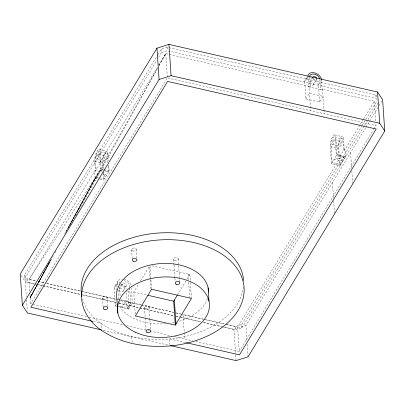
<?xml version="1.0" encoding="UTF-8"?>
<svg xmlns="http://www.w3.org/2000/svg" width="405" height="405" viewBox="0 0 405 405"><rect width="100%" height="100%" fill="white"/><g stroke="black" fill="none" stroke-linecap="round" stroke-linejoin="round"><path stroke-width="0.3" stroke-dasharray="2.02 1.52" d="M129.625 287.823L130.653 302.945L129.236 308.494L117.298 305.79M48.944 263.058L30.243 297.518L53.9 254.927M64.628 234.161L95.089 178.028L100.642 168.875L157.353 68.425M49.273 262.506L30.243 297.518L51.789 258.147M65.585 232.495L95.788 176.919L104.287 178.863L109.142 170.814L108.672 163.883M49.861 261.524L30.243 297.518L50.853 259.828M66.157 231.619L68.268 227.742M68.572 227.19L97.843 173.477L100.465 174.074M69.645 225.464L99.949 170.044L102.546 170.632M68.177 228.207L100.642 168.875L99.615 153.201A5.533 1.747 -77.1 0 0 97.246 152.467A5.533 1.747 -77.1 0 0 95.448 160.076L96.137 170.156L95.312 169.968L29.013 279.445L29.864 291.909M55.131 252.715L56.356 250.503M75.71 215.657L157.423 68.536M158.963 65.772L165.721 53.607L168.794 54.305M158.902 65.681L165.721 53.607L167.336 77.309M96.613 177.112L101.468 169.062L103.214 169.786M344.69 156.295L339.835 164.344M339.992 165.64L345.546 156.492L345.07 149.561L344.22 149.364L338.666 158.537L339.517 158.73L339.992 165.64L331.462 163.696L330.303 146.686A7.376 2.329 -77.1 0 1 332.702 136.536A7.376 2.329 -77.1 0 1 335.856 137.513L343.531 139.264L344.22 149.364M117.521 306.494L127.185 308.696L130.653 302.945L132.359 303.335L131.326 288.193M42.662 285.824L27.277 282.31L24.751 278.468L24.513 274.995L157.621 55.1M157.95 54.559L161.22 49.157L167.219 47.264L168.45 47.542M24.751 278.468L156.877 60.193M158.512 57.495L161.458 52.63L161.22 49.157M157.565 67.078L99.478 163.088L100.303 163.281M158.871 64.921L165.721 53.607M95.443 171.305L100.997 162.132L100.308 152.032A7.376 2.329 -77.1 0 0 97.149 151.055A7.376 2.329 -77.1 0 0 94.755 161.205L95.443 171.305L94.618 171.118L95.089 178.028L29.013 279.445L35.751 280.979M86.731 316.568L30.674 303.77L167.376 77.932L375.987 125.555L375.86 123.687M115.157 285.778L118.28 280.614M116.954 306.362L115.248 305.932L114.433 288.35L117.556 283.186A7.376 5.062 31.2 0 1 122.244 278.969M119.348 288.633L122.472 283.475M123.16 291.215A2.303 1.585 31.2 0 0 121.135 288.188A2.303 1.585 31.2 0 0 119.47 290.375A2.303 1.585 31.2 0 0 123.16 291.215L126.284 286.057A2.303 1.585 31.2 0 0 124.259 283.029A2.303 1.585 31.2 0 0 122.593 285.216A2.303 1.585 31.2 0 0 126.284 286.057M115.248 305.932L116.508 303.846M118.862 303.208L120.422 300.632L130.653 302.945M127.185 308.696L128.891 309.066L128.076 291.463L129.327 289.398M122.072 307.532L125.54 301.796L127.534 308.124M135.265 314.098L133.761 292.076L138.92 283.551M140.535 280.888L149.237 266.505L150.098 279.091M128.891 309.066L132.359 303.335M305.497 79.4L307.056 76.818M305.932 98.982L309.385 93.277L323.043 96.385L319.575 102.116L305.932 98.982L304.773 81.972L307.896 76.813L308.58 86.872L322.223 89.986L322.572 89.414L324.228 113.739M177.587 294.708L186.614 279.794M186.938 279.263L189.839 274.468L150.549 265.503M309.688 82.215L312.184 78.089M308.58 86.872L308.909 86.326L310.635 86.685L310.286 87.257L309.597 77.178M313.495 84.797A2.303 1.585 31.2 0 0 311.475 81.77A2.303 1.585 31.2 0 0 309.805 83.956A2.303 1.585 31.2 0 0 313.495 84.797L316.619 79.638M319.575 102.116L318.416 85.085L321.54 79.927L322.223 89.986M195.721 341.45L239.279 351.393L237.624 327.068L340.215 157.585L339.36 157.388L338.671 147.309A5.533 1.747 -77.1 0 1 340.468 139.7A5.533 1.747 -77.1 0 1 342.838 140.434L343.526 150.513L344.377 150.706L360.025 124.856M360.349 124.32L363.275 119.485M363.599 118.948L374.326 101.23L320.866 89.024L320.517 89.596L319.828 79.517M221.732 326.698L235.887 329.933L241.886 328.04L241.648 324.562L362.004 125.737M362.328 125.201L365.599 119.794M365.928 119.257L377.045 100.885M241.886 328.04L364.201 125.975M364.53 125.434L367.801 120.032M368.125 119.49L378.265 102.738M246.934 340.549L245.911 325.534L365.619 127.778M365.948 127.236L377.713 107.796M379.024 105.639L381.637 101.316M239.279 351.393L373.699 129.337M374.023 128.8L375.987 125.555M99.944 179.137L103.589 179.967L104.287 178.863L103.812 171.912M331.462 163.696L337.016 154.543L335.856 137.513M161.458 52.63L167.452 50.736L376.063 98.359L377.009 99.802M225.803 324.208L235.649 326.455L241.648 324.562M224.071 327.073L233.913 329.321L245.911 325.534M82.443 298.961A81.395 53.293 -3.9 0 0 98.202 321.418C119.667 337.365 147.435 341.38 173.492 338.605A81.395 53.293 -3.9 0 0 243.415 287.261M104.905 171.163L108.449 171.963L107.978 165.032M169.062 47.684L375.825 94.886L377.09 96.805M169.406 54.447L308.909 86.326L310.731 110.661M334.773 134.926L342.448 136.677M333.609 139.877A2.303 0.729 -77.1 0 1 333.421 143.426A2.303 0.729 -77.1 0 1 332.211 143.056A2.303 0.729 -77.1 0 1 333.609 139.877L341.283 141.629A2.303 0.729 -77.1 0 1 341.096 145.177A2.303 0.729 -77.1 0 1 339.886 144.808A2.303 0.729 -77.1 0 1 341.283 141.629M332.551 144.362L340.225 146.114M330.303 146.686L337.978 148.438L338.666 158.537M345.546 156.492L337.016 154.543L344.852 157.656M342.767 161.099L334.241 159.15L343.997 157.464L336.322 155.692L335.163 138.682A5.533 1.747 -77.1 0 0 332.799 137.948A5.533 1.747 -77.1 0 0 331.001 145.557L332.161 162.587L340.686 164.536M99.225 149.445L106.9 151.197M100.308 152.032L107.983 153.784L108.454 160.729M98.061 154.396A2.303 0.729 -77.1 0 1 97.873 157.945A2.303 0.729 -77.1 0 1 96.663 157.575A2.303 0.729 -77.1 0 1 98.061 154.396L105.735 156.148A2.303 0.729 -77.1 0 1 105.543 159.697A2.303 0.729 -77.1 0 1 104.338 159.327A2.303 0.729 -77.1 0 1 105.735 156.148M97.003 158.881L104.677 160.633M100.172 161.944L100.997 162.132M94.755 161.205L102.43 162.957L102.9 169.903M100.642 168.875L109.142 170.814M102.824 174.616L106.368 175.421L103.356 172.626M95.089 178.028L99.341 178.995M133.761 292.076L146.656 295.017M117.43 298.976L128.765 301.563M24.513 274.995L27.044 278.832L35.655 280.802M38.121 281.364L44.272 282.766M46.732 283.328L80.58 291.053M81.192 291.195L115.653 299.062M116.27 299.204L118.731 299.766M119.348 299.908L140.884 304.823M141.497 304.965L173.497 312.27M175.957 312.832L180.883 313.956M181.496 314.093L203.649 319.15M204.267 319.292L225.19 324.066M38.202 281.541L44.327 282.938M46.778 283.5L81.694 291.468M82.306 291.61L116.478 299.411M140.687 304.935L126.714 301.745L127.059 301.173L126.37 291.094M141.299 305.076L173.816 312.498M176.271 313.06L180.564 314.042M203.264 319.221L183.019 314.599L184.68 338.929M205.72 319.783L224.127 323.985M226.577 324.547L237.624 327.068M21.262 275.557L25.307 281.698L42.535 285.631M43.153 285.773L80.691 294.344M81.304 294.486L116.382 302.489M118.842 303.051L139.148 307.689M139.765 307.83L173.608 315.556M176.069 316.118L179.147 316.821M179.764 316.958L200.688 321.737M203.761 322.441L221.606 326.511M43.279 285.96L80.2 294.389M82.66 294.951L116.508 302.677M118.969 303.239L139.274 307.876M139.892 308.018L173.735 315.743M176.195 316.305L178.656 316.867M181.121 317.429L200.809 321.924M203.275 322.486L221.12 326.562M89.196 317.13L124.31 325.149M126.77 325.711L145.871 330.07M148.331 330.632L149.566 330.915M150.179 331.057L170.51 335.694M174.823 336.682L192.653 340.752M93.373 321.509L101.336 323.327L101.731 329.118M185.627 342.569L169.093 338.793L169.487 344.584M103.518 330.348L168.556 345.197M103.796 170.029L108.449 171.963M100.774 170.232L102.926 172.226M375.825 94.886L376.063 98.359M374.326 101.23L375.688 121.191M350.583 152.614L351.651 168.257M351.864 171.386L352.674 183.273M332.424 182.614L333.492 198.258M333.659 200.758L334.515 213.273M247.192 344.306L248.042 356.815M235.649 326.455L235.887 329.933M233.913 329.321L235.619 354.35M235.664 354.972L236.049 360.602M189.839 274.468L190.35 282.022M190.396 282.649L191.469 298.384M188.133 274.079L188.517 279.744M188.69 282.26L189.763 297.994M167.219 47.264L167.452 50.736M178.175 258.805L178.605 265.098M178.651 265.731L179.764 282.093M173.618 259.397L173.958 264.43M174.003 265.062L174.859 277.648M174.904 278.275L175.162 282.052M149.977 265.989L151.561 289.271M150.139 279.723L150.868 290.42M149.045 306.929L149.906 319.52M149.946 320.147L150.635 330.217M144.484 307.522L146.028 330.176M136.181 249.222L136.895 259.645M131.62 249.809L132.248 259.013M129.58 287.196L129.494 285.935A5.533 3.797 31.2 0 0 123.211 280.457M131.741 336.793L132.136 342.584M119.48 286.75L120.163 296.845M117.556 283.186L117.769 286.34M118.027 290.117L118.716 300.196M107.806 162.511L107.29 154.953A5.533 1.747 -77.1 0 0 104.92 154.219A5.533 1.747 -77.1 0 0 103.123 161.833L103.639 169.391M116.27 290.648L116.139 288.76A5.533 3.797 31.2 0 1 117.435 286.153M103.118 173.056L103.589 179.967M107.052 297.346L107.679 306.544M102.49 297.933L103.118 307.137M30.036 294.4L30.674 303.77M27.044 278.832L27.277 282.31M25.307 281.698L26.33 296.713M26.543 299.842L27.312 311.106M316.847 78.833A2.303 1.585 31.2 0 1 314.832 80.084A2.303 1.585 31.2 0 1 312.584 77.861M119.262 283.596A5.533 3.797 31.2 0 1 120.558 280.989M123.996 279.187A7.376 5.062 31.2 0 1 131.139 285.814M102.43 162.957A7.376 2.329 -77.1 0 1 104.824 152.812A7.376 2.329 -77.1 0 1 107.983 153.784M304.773 81.972A7.376 5.062 31.2 0 1 311.212 77.968A7.376 5.062 31.2 0 1 318.416 85.085M337.978 148.438A7.376 2.329 -77.1 0 1 340.372 138.287A7.376 2.329 -77.1 0 1 343.531 139.264M114.433 288.35A7.376 5.062 31.2 0 1 118.569 284.148M120.877 284.345A7.376 5.062 31.2 0 1 126.973 288.471M127.904 290.471A7.376 5.062 31.2 0 1 128.076 291.463M120.088 285.616A5.533 3.797 31.2 0 1 125.545 288.851M207.451 298.485A46.089 30.178 -3.9 0 1 178.63 321.373M174.393 322.431A46.089 30.178 -3.9 0 1 170.667 323.119M165.817 323.711A46.089 30.178 -3.9 0 1 118.797 304.864M145.375 308.483A2.303 1.509 -3.9 0 0 149.05 307.324A2.303 1.509 -3.9 0 0 145.871 305.871A2.303 1.509 -3.9 0 0 145.375 308.483M132.511 250.776A2.303 1.509 -3.9 0 0 136.186 249.617A2.303 1.509 -3.9 0 0 133.007 248.159A2.303 1.509 -3.9 0 0 132.511 250.776M174.504 260.359A2.303 1.509 -3.9 0 0 178.18 259.2A2.303 1.509 -3.9 0 0 175 257.747A2.303 1.509 -3.9 0 0 174.504 260.359M103.381 298.9A2.303 1.509 -3.9 0 0 107.057 297.741A2.303 1.509 -3.9 0 0 103.877 296.283A2.303 1.509 -3.9 0 0 103.381 298.9"/><path stroke-width="0.61" d="M170.399 345.617L236.049 360.602L248.042 356.815L384.75 130.977L382.619 99.696L377.561 92.021L168.951 44.398L156.958 48.185L20.25 274.023L22.381 305.304L27.439 312.979L101.68 329.928M22.381 305.304L159.089 79.466L156.958 48.185M175.299 325.093L191.469 298.384L151.561 289.271L135.391 315.986L175.299 325.093L173.669 301.183L177.263 295.245M159.089 79.466L171.087 75.679L379.693 123.302L384.75 130.977M147.881 295.296L173.669 301.183M92.76 321.367L30.912 307.248L167.614 81.41L376.225 129.033L239.517 354.871L186.239 342.706M377.561 92.021L379.693 123.302M208.109 287.798L209.026 301.279M168.951 44.398L171.087 75.679M174.363 300.039L175.993 323.949M117.835 313.085L116.913 299.599A46.089 30.178 -3.9 0 1 159.448 263.665A46.089 30.178 -3.9 0 1 208.54 292.03M309.698 76.14A5.533 3.797 31.2 0 1 314.432 74.176A5.533 3.797 31.2 0 1 319.58 78.398M312.625 77.426A2.303 1.585 31.2 0 1 314.594 76.611A2.303 1.585 31.2 0 1 316.74 78.368M307.886 76.332A7.376 5.062 31.2 0 1 314.336 72.809A7.376 5.062 31.2 0 1 321.479 79.436M81.861 296.597A81.395 53.293 -3.9 0 1 154.943 233.326A81.395 53.293 -3.9 0 1 243.582 280.549M173.968 345.556C147.906 348.33 120.143 344.316 98.678 328.369A81.395 53.293 -3.9 0 1 124.877 247.42A81.395 53.293 -3.9 0 1 240.231 273.755A81.395 53.293 -3.9 0 1 173.968 345.556M176.135 284.275A2.303 1.509 -3.9 0 0 179.81 283.115A2.303 1.509 -3.9 0 0 176.631 281.657A2.303 1.509 -3.9 0 0 176.135 284.275M133.225 261.2A2.303 1.509 -3.9 0 0 136.895 260.04A2.303 1.509 -3.9 0 0 133.721 258.587A2.303 1.509 -3.9 0 0 133.225 261.2M147.005 332.399A2.303 1.509 -3.9 0 0 150.68 331.239A2.303 1.509 -3.9 0 0 147.501 329.781A2.303 1.509 -3.9 0 0 147.005 332.399M104.09 309.324A2.303 1.509 -3.9 0 0 107.765 308.164A2.303 1.509 -3.9 0 0 104.586 306.712A2.303 1.509 -3.9 0 0 104.09 309.324M135.635 332.353A46.089 30.178 -3.9 0 0 209.101 309.167A46.089 30.178 -3.9 0 0 145.552 280.032A46.089 30.178 -3.9 0 0 135.635 332.353"/></g></svg>
